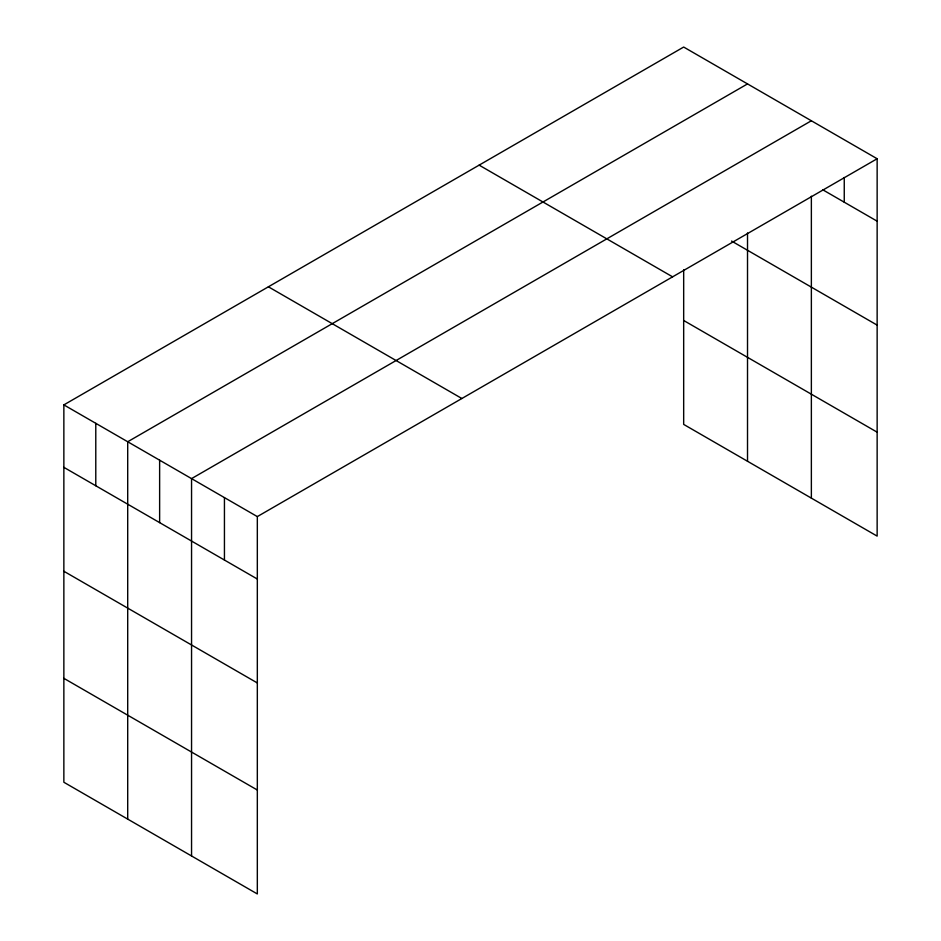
<?xml version="1.0" encoding="UTF-8"?>
<svg xmlns="http://www.w3.org/2000/svg" width="941" height="941" viewBox="0 0 941 941"><rect width="100%" height="100%" fill="white"/><g stroke="black" fill="none" stroke-linecap="round" stroke-linejoin="round"><path stroke-width="1.41" d="M63.859 404.889L257.328 516.597L257.328 893.95L63.859 782.253L63.859 404.889L683.672 47.05L877.141 158.747L877.141 536.111L683.672 424.403L683.672 269.844M747.519 83.914L127.705 441.752L127.705 819.117M811.365 120.766L191.552 478.616L191.552 855.969M257.328 516.597L877.141 158.747M822.74 189.776L877.141 221.182M731.557 241.061L877.141 325.115M479.134 165.134L672.603 276.842M683.672 320.481L877.141 432.178M268.397 286.805L461.866 398.502M63.859 467.336L257.328 579.033M63.859 571.258L257.328 682.954M63.859 678.332L257.328 790.028M844.253 177.508L844.253 202.197M811.365 196.199L811.365 498.13M747.519 232.956L747.519 461.266M224.44 497.601L224.44 560.036M159.629 460.184L159.629 522.62M95.782 423.321L95.782 485.756"/></g></svg>
